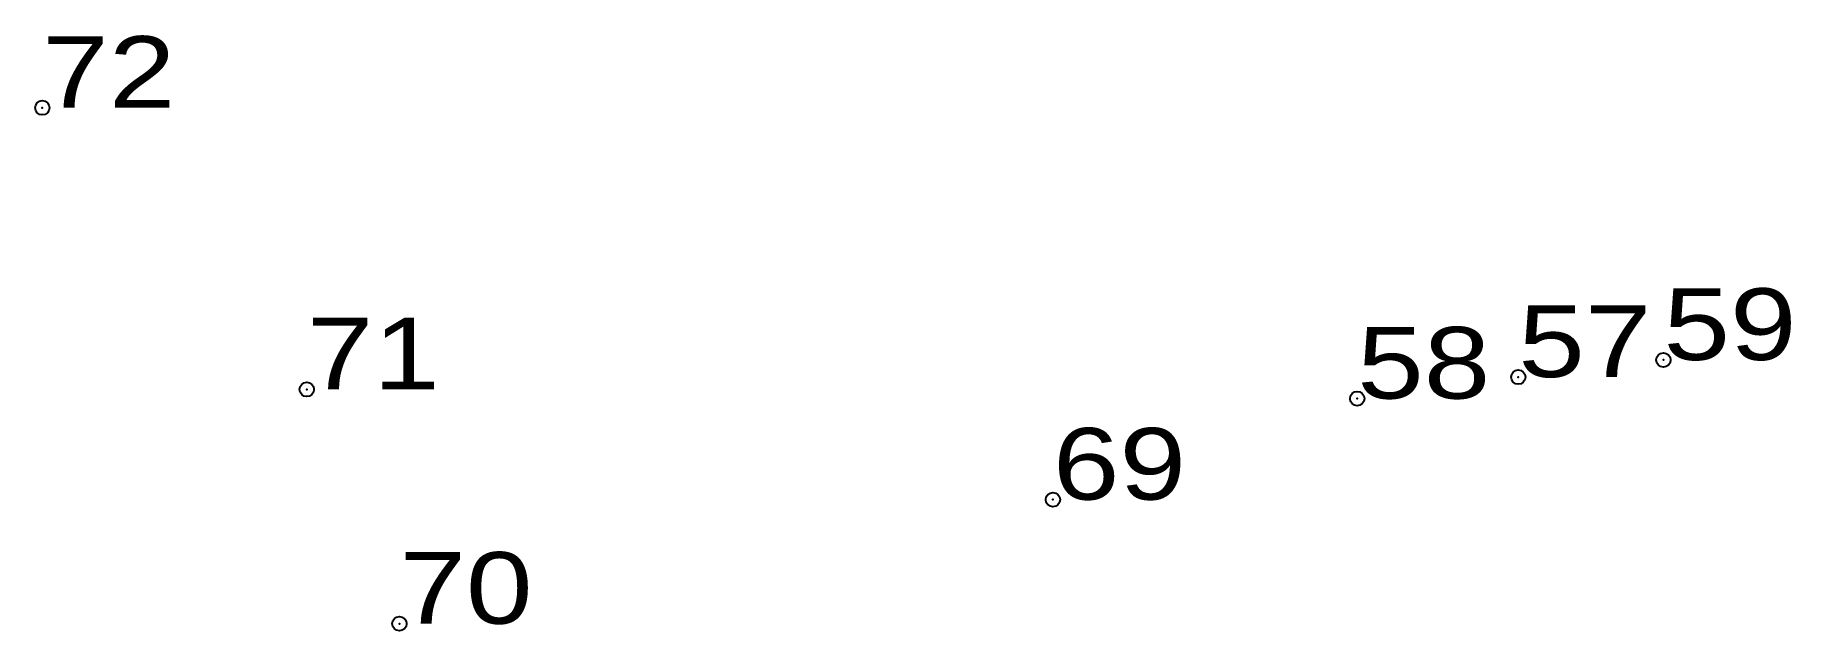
# Model space of a CAD drawing. Header units: metres. Extents: x 535399 to 543559, y 1835024 to 1838247.
# Drawn here: x 535399.08 to 535443.22, y 1836893.1 to 1836908.08 of the extents above.
import ezdxf

# ---------------------------------------------------------------- set-up
doc = ezdxf.new("R2010")
doc.units = ezdxf.units.M
doc.header["$LTSCALE"] = 0.72
doc.header["$PDMODE"] = 32
doc.header["$PDSIZE"] = 0.36
doc.layers.add('12', color=7, linetype='Continuous')
doc.layers.add('7', color=7, linetype='Continuous')

msp = doc.modelspace()

# ---------------------------------------------------------------- linework, layer by layer
at = {"layer": '7'}
for p in [(535399.26, 1836906.25), (535440.02, 1836899.91), (535405.91, 1836899.17), (535436.37, 1836899.48), (535432.32, 1836898.94), (535424.67, 1836896.4), (535408.24, 1836893.28)]:
    msp.add_point(p, dxfattribs=at)

# ---------------------------------------------------------------- texts
at = {"layer": '12', "width": 1.25}
for s, p in [('72', (535399.26, 1836906.25)), ('59', (535440.02, 1836899.91)), ('57', (535436.37, 1836899.48)), ('71', (535405.91, 1836899.17)), ('58', (535432.32, 1836898.94)), ('69', (535424.67, 1836896.4)), ('70', (535408.24, 1836893.28))]:
    msp.add_text(s, height=1.8, dxfattribs=at).set_placement(p)

doc.saveas('drawing.dxf')
